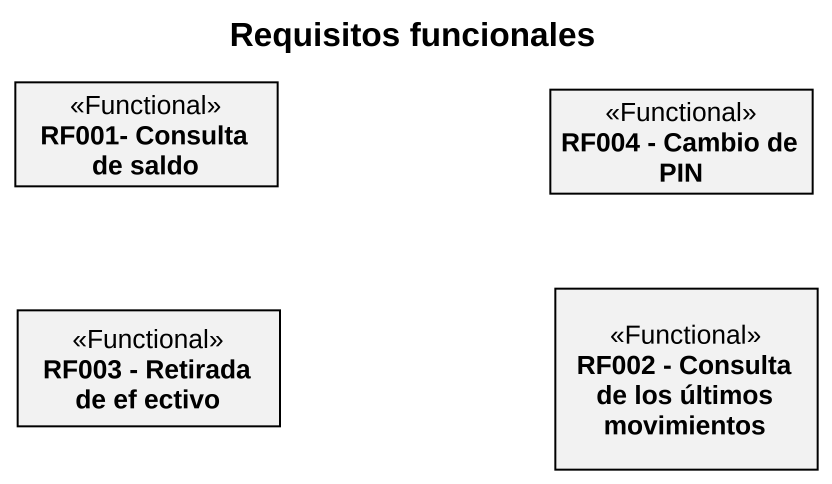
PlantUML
@startuml
title Requisitos funcionales
hide circle
hide empty members
class "RF001- Consulta de saldo" as RF001_Consulta_de_saldo <<Functional>>
class "RF004 - Cambio de PIN" as RF004_Cambio_de_PIN <<Functional>>
class "RF003 - Retirada de ef ectivo" as RF003_Retirada_de_ef_ectivo <<Functional>>
class "RF002 - Consulta de los últimos movimientos" as RF002_Consulta_de_los <<Functional>>
@enduml
